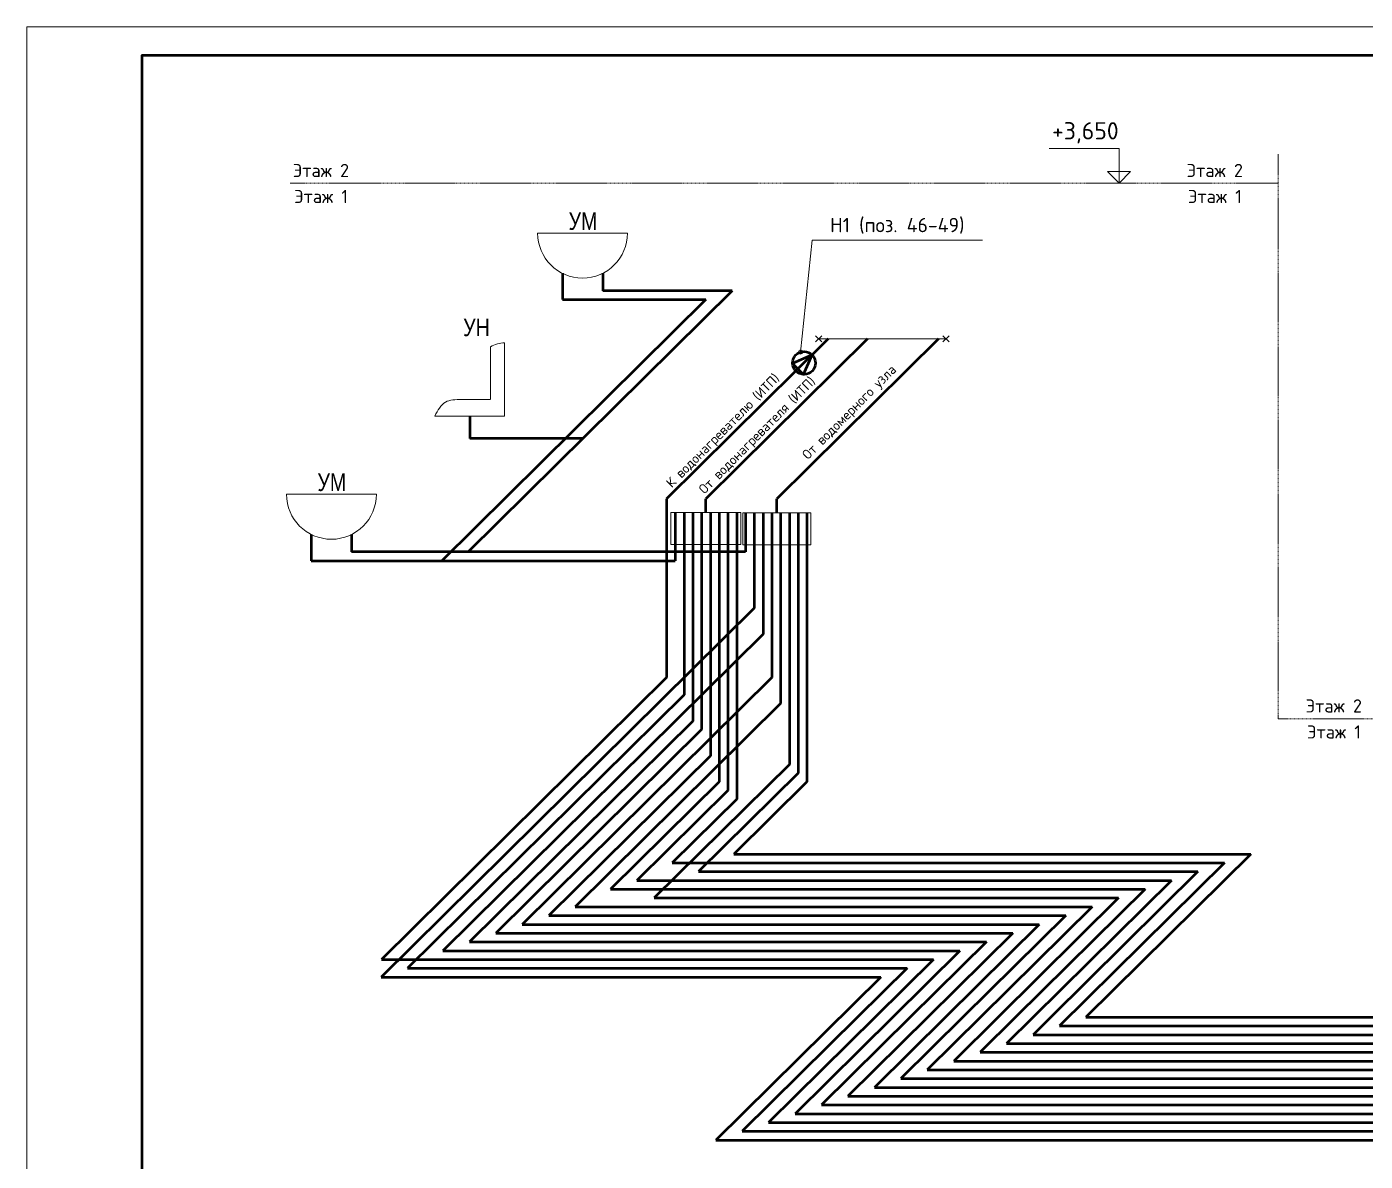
# Model space of a CAD drawing. Header units: millimetres. Extents: x -718 to 68664, y -49984 to -979.
# Drawn here: x -718 to 18490, y -17261 to -979 of the extents above; entities that cross this region are included whole.
import ezdxf
from ezdxf.enums import TextEntityAlignment as Align

# ---------------------------------------------------------------- set-up
doc = ezdxf.new("R2010")
doc.units = ezdxf.units.MM
doc.linetypes.add('DASHED', pattern=[19.05, 12.7, -6.35])
for name, color, linetype, lineweight in [('Text', 7, 'Continuous', 15), ('ГВС (Т3)', 10, 'Continuous', 50), ('ГВС_циркуляция (Т4)', 6, 'Continuous', 50), ('Оборудование', 19, 'Continuous', 13), ('Рамка', 7, 'Continuous', 50), ('Текст', 28, 'Continuous', 25), ('Тонкие', 8, 'Continuous', 13), ('ХВС (В1)', 5, 'Continuous', 50)]:
    doc.layers.add(name, color=color, linetype=linetype, lineweight=lineweight)
doc.styles.add('GOST', font='isocpeur.ttf', dxfattribs={"width": 0.9})
doc.styles.add('ISOCPEUR', font='isocpeur.ttf', dxfattribs={"width": 0.65})
doc.styles.add('ВАНЯ', font='isocpeur.ttf', dxfattribs={"width": 0.8, "height": 250})

# ---------------------------------------------------------------- blocks, each defined once
blk = doc.blocks.new('Умывальник')
at = {"layer": 'Оборудование'}
blk.add_line((-255.8, 255.8), (255.8, 255.8), dxfattribs=at)
blk.add_arc((0, 255.8), 255.8, 180, 0, dxfattribs=at)
at = {"layer": 'Оборудование', "insert": (-79.6, 374.6), "char_height": 100, "width": 453.431, "attachment_point": 1, "style": 'ВАНЯ'}
blk.add_mtext('{\\fArial|b0|i0|c204|p34;УМ}', dxfattribs=at)
blk = doc.blocks.new('Унитаз')
at = {"layer": 'Оборудование'}
for p, q in [((24083.4, -22838.8), (24083.4, -23137.4)), ((24162.7, -22816.5), (24162.7, -23233.8)), ((23917.4, -23139.9), (24083.4, -23139.9)), ((24162.7, -23233.8), (23765.1, -23233.8))]:
    blk.add_line(p, q, dxfattribs=at)
blk.add_arc((24162.7, -22968.9), 152.4, 90, 121.36093, dxfattribs=at)
blk.add_spline([(23765.1, -23233.8), (23825.5, -23154.6), (23917.4, -23139.9)], degree=3, dxfattribs=at)
at = {"layer": 'Оборудование', "insert": (23926.8, -22678.7), "char_height": 100, "width": 447.68, "attachment_point": 1, "style": 'ВАНЯ'}
blk.add_mtext('{\\fArial|b0|i0|c204|p34;УН}', dxfattribs=at)

msp = doc.modelspace()

# ---------------------------------------------------------------- linework, layer by layer
at = {"layer": 'Text'}
for p, q in [((13954, -2728), (14957, -2728)), ((14957, -3223), (14957, -2728)), ((14957, -3223), (14792, -3058)), ((14792, -3058), (15122, -3058)), ((14957, -3223), (15122, -3058)), ((10386, -5648), (10552, -4040)), ((10552, -4040), (12996, -4040)), ((10690, -5415), (10601, -5503)), ((10690, -5503), (10601, -5415)), ((10646, -5459), (12473, -5459)), ((12429, -5415), (12518, -5503)), ((12429, -5503), (12518, -5415))]:
    msp.add_line(p, q, dxfattribs=at)
at = {"layer": 'Text', "linetype": 'DASHED'}
for p, q in [((17240, -2808), (17240, -10910)), ((3062, -3224), (17240, -3224)), ((17240, -10910), (66441, -10910))]:
    msp.add_line(p, q, dxfattribs=at)
at = {"layer": 'Text'}
for points in [[(8523, -7951), (9531, -7951), (9531, -8410), (8523, -8410)], [(9560, -7953), (10533, -7953), (10533, -8412), (9560, -8412)]]:
    msp.add_lwpolyline(points, close=True, dxfattribs=at)
msp.add_circle((10386, -5648), 28.9, dxfattribs=at)
at = {"layer": 'ГВС (Т3)'}
for p, q in [((6969, -4517), (6969, -4895)), ((9027, -4895), (5237, -8643)), ((6969, -4895), (9027, -4895)), ((11346, -5459), (9027, -7753)), ((9027, -7951), (9027, -7753)), ((8588, -7951), (8588, -8643)), ((8714, -7951), (8714, -10569)), ((8840, -7951), (8840, -10943)), ((8966, -7951), (8966, -11067)), ((9092, -7951), (9092, -11441)), ((9218, -7951), (9218, -11815)), ((9344, -7951), (9344, -11940)), ((9470, -7951), (9470, -12064)), ((3365, -8265), (3365, -8643)), ((3365, -8643), (8588, -8643)), ((8714, -10569), (4748, -14491)), ((8840, -10943), (5634, -14113)), ((8966, -11067), (6014, -13987)), ((9092, -11441), (6773, -13735)), ((9218, -11815), (7659, -13357)), ((9344, -11940), (8038, -13231)), ((9470, -12064), (8545, -12979)), ((8545, -12979), (16468, -12979)), ((16468, -12979), (14102, -15319)), ((8038, -13231), (15709, -13231)), ((15709, -13231), (13725, -15193)), ((7659, -13357), (15330, -13357)), ((15330, -13357), (13473, -15193)), ((6773, -13735), (14192, -13735)), ((14192, -13735), (12717, -15193)), ((6014, -13987), (13433, -13987)), ((13433, -13987), (12213, -15193)), ((5634, -14113), (13053, -14113)), ((13053, -14113), (11961, -15193)), ((4748, -14491), (11915, -14491)), ((11915, -14491), (11205, -15193)), ((11205, -15193), (9549, -16831)), ((11961, -15193), (10687, -16453)), ((12213, -15193), (11066, -16327)), ((12717, -15193), (11825, -16075)), ((13473, -15193), (12963, -15697)), ((13725, -15193), (13343, -15571)), ((14102, -15319), (43890, -15319)), ((12963, -15697), (55497, -15697)), ((13343, -15571), (60740, -15571)), ((11825, -16075), (45373, -16075)), ((10687, -16453), (35924, -16453)), ((11066, -16327), (40001, -16327)), ((9549, -16831), (28062, -16831))]:
    msp.add_line(p, q, dxfattribs=at)
at = {"layer": 'ГВС_циркуляция (Т4)'}
for p, q in [((10781, -5460), (8462, -7754)), ((8462, -7754), (8462, -10320)), ((8462, -10320), (4372, -14365)), ((4372, -14365), (12295, -14365)), ((12295, -14365), (11457, -15193)), ((11536, -14617), (9169, -16957)), ((11457, -15193), (9928, -16705)), ((9928, -16705), (59341, -16705))]:
    msp.add_line(p, q, dxfattribs=at)
msp.add_lwpolyline([(10553, -5689), (10271, -5812), (10429, -5970)], close=True, dxfattribs=at)
msp.add_circle((10436, -5805), 165, dxfattribs=at)
at = {"layer": 'Рамка', "lineweight": 50}
msp.add_lwpolyline([(932, -49572), (68252, -49572), (68252, -1392), (932, -1392)], close=True, dxfattribs=at)
at = {"layer": 'Тонкие'}
msp.add_lwpolyline([(-718, -49984), (68664, -49984), (68664, -979), (-718, -979)], close=True, dxfattribs=at)
at = {"layer": 'ХВС (В1)'}
for p, q in [((7547, -4517), (7547, -4769)), ((9406, -4769), (5616, -8517)), ((9406, -4769), (7547, -4769)), ((9406, -4769), (7547, -4769)), ((12366, -5459), (10047, -7753)), ((5638, -6566), (5638, -6887)), ((7265, -6887), (5638, -6887)), ((10047, -7953), (10047, -7753)), ((9596, -7953), (9596, -8517)), ((9722, -7953), (9722, -9323)), ((9848, -7953), (9848, -9697)), ((9974, -7953), (9974, -10320)), ((10100, -7953), (10100, -10693)), ((10226, -7953), (10226, -11566)), ((10352, -7953), (10352, -11690)), ((10478, -7953), (10478, -11815)), ((3943, -8265), (3943, -8517)), ((9596, -8517), (3943, -8517)), ((8462, -8517), (3943, -8517)), ((9722, -9323), (4369, -14617)), ((9848, -9697), (5255, -14239)), ((9974, -10320), (6393, -13861)), ((10100, -10693), (7152, -13609)), ((10226, -11566), (8287, -13483)), ((10352, -11690), (8922, -13105)), ((10478, -11815), (9428, -12853)), ((9848, -12189), (9848, -12198)), ((9428, -12853), (16847, -12853)), ((16847, -12853), (14481, -15193)), ((8922, -13105), (16089, -13105)), ((16089, -13105), (13977, -15193)), ((7152, -13609), (14571, -13609)), ((8287, -13483), (14950, -13483)), ((14571, -13609), (12969, -15193)), ((14950, -13483), (13221, -15193)), ((6393, -13861), (13812, -13861)), ((13812, -13861), (12465, -15193)), ((5255, -14239), (12674, -14239)), ((12674, -14239), (11709, -15193)), ((4369, -14617), (11536, -14617)), ((11709, -15193), (10308, -16579)), ((12465, -15193), (11446, -16201)), ((12969, -15193), (12205, -15949)), ((13221, -15193), (12584, -15823)), ((13977, -15193), (13722, -15445)), ((14481, -15193), (43765, -15193)), ((13722, -15445), (61119, -15445)), ((12584, -15823), (55118, -15823)), ((12205, -15949), (45753, -15949)), ((11446, -16201), (40380, -16201)), ((10308, -16579), (35544, -16579)), ((9169, -16957), (27682, -16957))]:
    msp.add_line(p, q, dxfattribs=at)

# ---------------------------------------------------------------- block references
at = {"layer": 'Text', "xscale": 2.52, "yscale": 2.52, "zscale": 2.52}
msp.add_blockref('Унитаз', (-54751, 51983), dxfattribs=at)
at = {"layer": 'Оборудование', "xscale": 2.52, "yscale": 2.52, "zscale": 2.52}
for p in [(7258, -4586), (3654, -8334)]:
    msp.add_blockref('Умывальник', p, dxfattribs=at)

# ---------------------------------------------------------------- texts
at = {"layer": 'Text', "style": 'ISOCPEUR'}
for s, p in [('Этаж 2', (3100, -3136)), ('Этаж 2', (15927, -3136)), ('Этаж 1', (3119, -3509)), ('Этаж 1', (15946, -3509)), ('Этаж 2', (17635, -10821)), ('Этаж 1', (17655, -11194))]:
    msp.add_text(s, height=189, dxfattribs=at).set_placement(p)
for s, p in [('К водонагревателю (ИТП)', (8539, -7605)), ('От водомерного узла', (10492, -7200)), ('От водонагревателя (ИТП)', (9008, -7694))]:
    msp.add_text(s, height=138.6, rotation=45.1536, dxfattribs=at).set_placement(p)
at = {"layer": 'Текст', "style": 'GOST'}
msp.add_text('+3,650', height=247.5, dxfattribs=at).set_placement((13995, -2670), align=Align.BOTTOM_LEFT)
msp.add_text('Н1 (поз. 46-49)', height=206.25, dxfattribs=at).set_placement((11774, -3990), align=Align.BOTTOM_CENTER)

doc.saveas('drawing.dxf')
